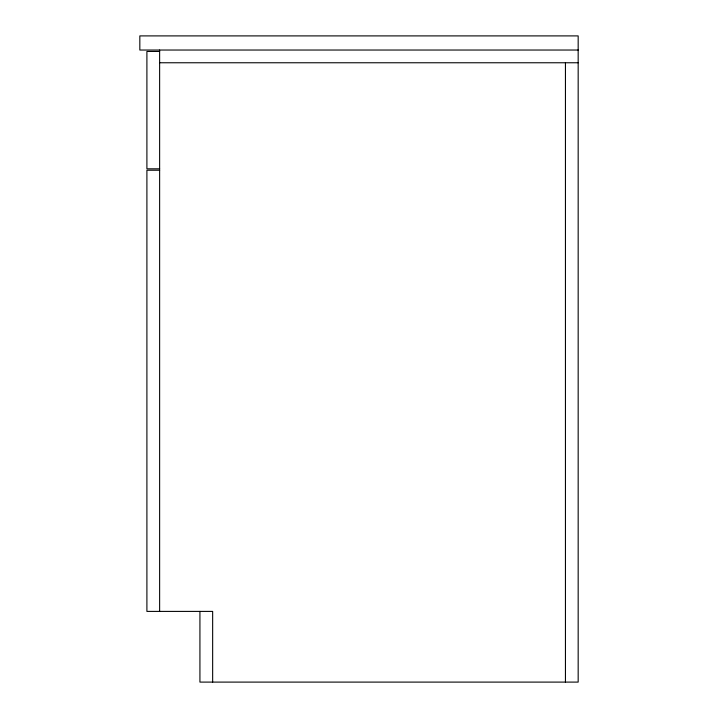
<?xml version="1.0" encoding="UTF-8"?>
<svg xmlns="http://www.w3.org/2000/svg" width="718" height="718" viewBox="0 0 718 718"><rect width="100%" height="100%" fill="white"/><g stroke="black" fill="none" stroke-linecap="round" stroke-linejoin="round"><path stroke-width="1.08" d="M578.169 50.036L139.831 50.036L139.831 35.9L578.169 35.9L578.169 682.1L199.927 682.1L199.927 611.404M159.629 51.454L146.903 51.454L146.903 168.82L159.629 168.82M159.629 62.762L578.169 62.762M159.629 170.229L146.903 170.229L146.903 611.404L212.654 611.404L212.654 682.1M565.443 62.762L565.443 682.1M159.629 50.036L159.629 611.404"/></g></svg>
